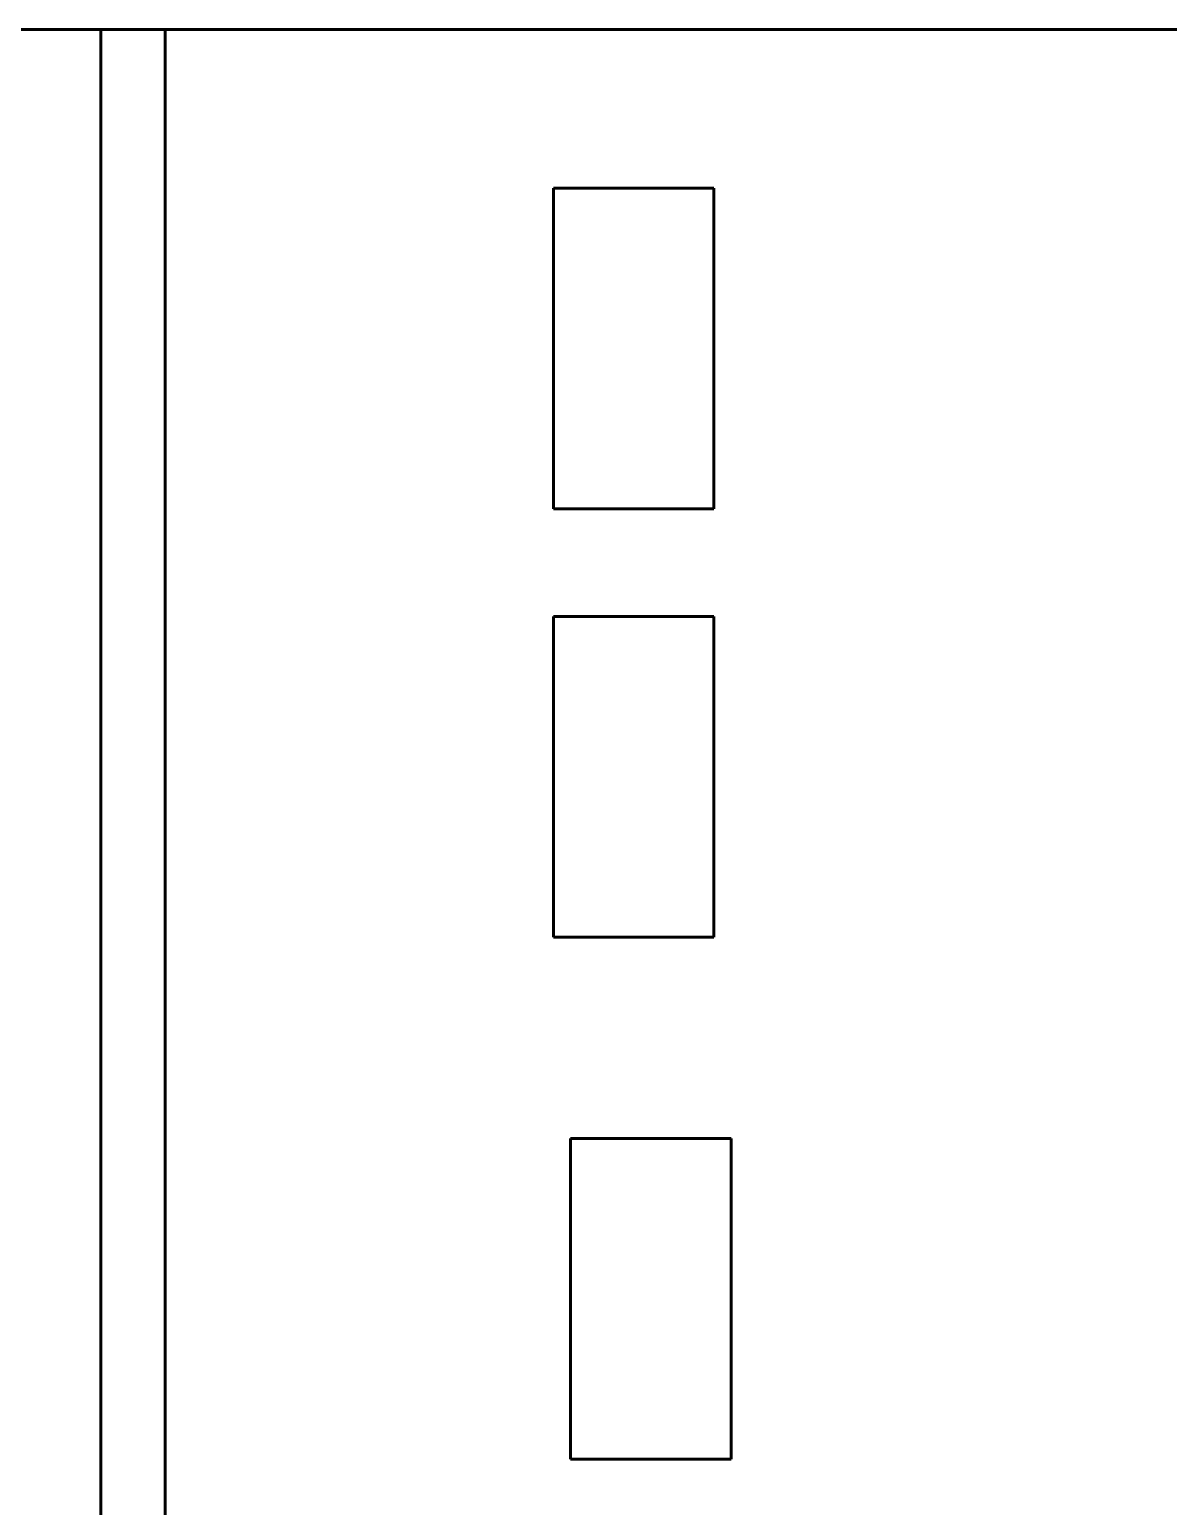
# Model space of a CAD drawing. Extents: x 0 to 297, y 0 to 292.
# Drawn here: x 194.84 to 203.71, y 78.01 to 89.52 of the extents above; entities that cross this region are included whole.
import ezdxf

# ---------------------------------------------------------------- set-up
doc = ezdxf.new("R2010")
doc.units = 0
doc.header["$MEASUREMENT"] = 0
doc.linetypes.add('K5LT_BASIC', pattern=[0])
doc.layers.add('Системный слой', color=7, linetype='Continuous')

# ---------------------------------------------------------------- blocks, each defined once
blk = doc.blocks.new('*U')
at = {"layer": 'Системный слой', "linetype": 'K5LT_BASIC', "lineweight": 60}
for p, q in [((200.171, 88.282), (198.921, 88.282)), ((198.921, 88.282), (198.921, 85.782)), ((200.171, 85.782), (200.171, 88.282)), ((198.921, 85.782), (200.171, 85.782)), ((200.171, 84.943), (198.921, 84.943)), ((198.921, 84.943), (198.921, 82.443)), ((200.171, 82.443), (200.171, 84.943)), ((198.921, 82.443), (200.171, 82.443)), ((200.304, 80.874), (199.054, 80.874)), ((199.054, 80.874), (199.054, 78.374)), ((200.304, 78.374), (200.304, 80.874)), ((199.054, 78.374), (200.304, 78.374))]:
    blk.add_line(p, q, dxfattribs=at)

msp = doc.modelspace()

# ---------------------------------------------------------------- linework, layer by layer
at = {"layer": 'Системный слой', "linetype": 'K5LT_BASIC', "lineweight": 60}
for p, q in [((203.392, 89.519), (179.892, 89.519)), ((251.642, 89.519), (179.892, 89.519)), ((195.392, 69.519), (195.392, 89.519)), ((195.892, 69.519), (195.892, 89.519)), ((195.392, 82.519), (195.392, 69.519)), ((195.892, 69.519), (195.892, 82.519))]:
    msp.add_line(p, q, dxfattribs=at)

# ---------------------------------------------------------------- block references
at = {"layer": 'Системный слой'}
msp.add_blockref('*U', (0, 0), dxfattribs=at)
msp.add_blockref('*U', (0, 0), dxfattribs=at)
msp.add_blockref('*U', (0, 0), dxfattribs=at)
msp.add_blockref('*U', (0, 0), dxfattribs=at)
msp.add_blockref('*U', (0, 0), dxfattribs=at)
msp.add_blockref('*U', (0, 0), dxfattribs=at)
msp.add_blockref('*U', (0, 0), dxfattribs=at)
msp.add_blockref('*U', (0, 0), dxfattribs=at)
msp.add_blockref('*U', (0, 0), dxfattribs=at)
msp.add_blockref('*U', (0, 0), dxfattribs=at)
msp.add_blockref('*U', (0, 0), dxfattribs=at)
msp.add_blockref('*U', (0, 0), dxfattribs=at)
msp.add_blockref('*U', (0, 0), dxfattribs=at)
msp.add_blockref('*U', (0, 0), dxfattribs=at)
msp.add_blockref('*U', (0, 0), dxfattribs=at)
msp.add_blockref('*U', (0, 0), dxfattribs=at)
msp.add_blockref('*U', (0, 0), dxfattribs=at)
msp.add_blockref('*U', (0, 0), dxfattribs=at)
msp.add_blockref('*U', (0, 0), dxfattribs=at)
msp.add_blockref('*U', (0, 0), dxfattribs=at)
msp.add_blockref('*U', (0, 0), dxfattribs=at)
msp.add_blockref('*U', (0, 0), dxfattribs=at)
msp.add_blockref('*U', (0, 0), dxfattribs=at)
msp.add_blockref('*U', (0, 0), dxfattribs=at)
msp.add_blockref('*U', (0, 0), dxfattribs=at)
msp.add_blockref('*U', (0, 0), dxfattribs=at)
msp.add_blockref('*U', (0, 0), dxfattribs=at)
msp.add_blockref('*U', (0, 0), dxfattribs=at)
msp.add_blockref('*U', (0, 0), dxfattribs=at)
msp.add_blockref('*U', (0, 0), dxfattribs=at)
msp.add_blockref('*U', (0, 0), dxfattribs=at)
msp.add_blockref('*U', (0, 0), dxfattribs=at)
msp.add_blockref('*U', (0, 0), dxfattribs=at)
msp.add_blockref('*U', (0, 0), dxfattribs=at)
msp.add_blockref('*U', (0, 0), dxfattribs=at)
msp.add_blockref('*U', (0, 0), dxfattribs=at)
msp.add_blockref('*U', (0, 0), dxfattribs=at)
msp.add_blockref('*U', (0, 0), dxfattribs=at)
msp.add_blockref('*U', (0, 0), dxfattribs=at)
msp.add_blockref('*U', (0, 0), dxfattribs=at)
msp.add_blockref('*U', (0, 0), dxfattribs=at)
msp.add_blockref('*U', (0, 0), dxfattribs=at)
msp.add_blockref('*U', (0, 0), dxfattribs=at)
msp.add_blockref('*U', (0, 0), dxfattribs=at)
msp.add_blockref('*U', (0, 0), dxfattribs=at)
msp.add_blockref('*U', (0, 0), dxfattribs=at)
msp.add_blockref('*U', (0, 0), dxfattribs=at)
msp.add_blockref('*U', (0, 0), dxfattribs=at)
msp.add_blockref('*U', (0, 0), dxfattribs=at)
msp.add_blockref('*U', (0, 0), dxfattribs=at)
msp.add_blockref('*U', (0, 0), dxfattribs=at)
msp.add_blockref('*U', (0, 0), dxfattribs=at)
msp.add_blockref('*U', (0, 0), dxfattribs=at)
msp.add_blockref('*U', (0, 0), dxfattribs=at)
msp.add_blockref('*U', (0, 0), dxfattribs=at)
msp.add_blockref('*U', (0, 0), dxfattribs=at)
msp.add_blockref('*U', (0, 0), dxfattribs=at)
msp.add_blockref('*U', (0, 0), dxfattribs=at)
msp.add_blockref('*U', (0, 0), dxfattribs=at)
msp.add_blockref('*U', (0, 0), dxfattribs=at)
msp.add_blockref('*U', (0, 0), dxfattribs=at)
msp.add_blockref('*U', (0, 0), dxfattribs=at)
msp.add_blockref('*U', (0, 0), dxfattribs=at)
msp.add_blockref('*U', (0, 0), dxfattribs=at)
msp.add_blockref('*U', (0, 0), dxfattribs=at)
msp.add_blockref('*U', (0, 0), dxfattribs=at)
msp.add_blockref('*U', (0, 0), dxfattribs=at)
msp.add_blockref('*U', (0, 0), dxfattribs=at)
msp.add_blockref('*U', (0, 0), dxfattribs=at)
msp.add_blockref('*U', (0, 0), dxfattribs=at)
msp.add_blockref('*U', (0, 0), dxfattribs=at)
msp.add_blockref('*U', (0, 0), dxfattribs=at)
msp.add_blockref('*U', (0, 0), dxfattribs=at)
msp.add_blockref('*U', (0, 0), dxfattribs=at)
msp.add_blockref('*U', (0, 0), dxfattribs=at)
msp.add_blockref('*U', (0, 0), dxfattribs=at)
msp.add_blockref('*U', (0, 0), dxfattribs=at)
msp.add_blockref('*U', (0, 0), dxfattribs=at)
msp.add_blockref('*U', (0, 0), dxfattribs=at)
msp.add_blockref('*U', (0, 0), dxfattribs=at)
msp.add_blockref('*U', (0, 0), dxfattribs=at)
msp.add_blockref('*U', (0, 0), dxfattribs=at)
msp.add_blockref('*U', (0, 0), dxfattribs=at)
msp.add_blockref('*U', (0, 0), dxfattribs=at)
msp.add_blockref('*U', (0, 0), dxfattribs=at)
msp.add_blockref('*U', (0, 0), dxfattribs=at)
msp.add_blockref('*U', (0, 0), dxfattribs=at)
msp.add_blockref('*U', (0, 0), dxfattribs=at)
msp.add_blockref('*U', (0, 0), dxfattribs=at)
msp.add_blockref('*U', (0, 0), dxfattribs=at)
msp.add_blockref('*U', (0, 0), dxfattribs=at)
msp.add_blockref('*U', (0, 0), dxfattribs=at)
msp.add_blockref('*U', (0, 0), dxfattribs=at)
msp.add_blockref('*U', (0, 0), dxfattribs=at)
msp.add_blockref('*U', (0, 0), dxfattribs=at)
msp.add_blockref('*U', (0, 0), dxfattribs=at)
msp.add_blockref('*U', (0, 0), dxfattribs=at)
msp.add_blockref('*U', (0, 0), dxfattribs=at)
msp.add_blockref('*U', (0, 0), dxfattribs=at)
msp.add_blockref('*U', (0, 0), dxfattribs=at)
msp.add_blockref('*U', (0, 0), dxfattribs=at)
msp.add_blockref('*U', (0, 0), dxfattribs=at)
msp.add_blockref('*U', (0, 0), dxfattribs=at)
msp.add_blockref('*U', (0, 0), dxfattribs=at)
msp.add_blockref('*U', (0, 0), dxfattribs=at)
msp.add_blockref('*U', (0, 0), dxfattribs=at)
msp.add_blockref('*U', (0, 0), dxfattribs=at)
msp.add_blockref('*U', (0, 0), dxfattribs=at)
msp.add_blockref('*U', (0, 0), dxfattribs=at)
msp.add_blockref('*U', (0, 0), dxfattribs=at)
msp.add_blockref('*U', (0, 0), dxfattribs=at)
msp.add_blockref('*U', (0, 0), dxfattribs=at)
msp.add_blockref('*U', (0, 0), dxfattribs=at)
msp.add_blockref('*U', (0, 0), dxfattribs=at)
msp.add_blockref('*U', (0, 0), dxfattribs=at)
msp.add_blockref('*U', (0, 0), dxfattribs=at)
msp.add_blockref('*U', (0, 0), dxfattribs=at)
msp.add_blockref('*U', (0, 0), dxfattribs=at)
msp.add_blockref('*U', (0, 0), dxfattribs=at)
msp.add_blockref('*U', (0, 0), dxfattribs=at)
msp.add_blockref('*U', (0, 0), dxfattribs=at)
msp.add_blockref('*U', (0, 0), dxfattribs=at)
msp.add_blockref('*U', (0, 0), dxfattribs=at)
msp.add_blockref('*U', (0, 0), dxfattribs=at)
msp.add_blockref('*U', (0, 0), dxfattribs=at)
msp.add_blockref('*U', (0, 0), dxfattribs=at)
msp.add_blockref('*U', (0, 0), dxfattribs=at)
msp.add_blockref('*U', (0, 0), dxfattribs=at)
msp.add_blockref('*U', (0, 0), dxfattribs=at)
msp.add_blockref('*U', (0, 0), dxfattribs=at)
msp.add_blockref('*U', (0, 0), dxfattribs=at)
msp.add_blockref('*U', (0, 0), dxfattribs=at)
msp.add_blockref('*U', (0, 0), dxfattribs=at)
msp.add_blockref('*U', (0, 0), dxfattribs=at)
msp.add_blockref('*U', (0, 0), dxfattribs=at)
msp.add_blockref('*U', (0, 0), dxfattribs=at)
msp.add_blockref('*U', (0, 0), dxfattribs=at)
msp.add_blockref('*U', (0, 0), dxfattribs=at)
msp.add_blockref('*U', (0, 0), dxfattribs=at)
msp.add_blockref('*U', (0, 0), dxfattribs=at)
msp.add_blockref('*U', (0, 0), dxfattribs=at)
msp.add_blockref('*U', (0, 0), dxfattribs=at)
msp.add_blockref('*U', (0, 0), dxfattribs=at)
msp.add_blockref('*U', (0, 0), dxfattribs=at)
msp.add_blockref('*U', (0, 0), dxfattribs=at)
msp.add_blockref('*U', (0, 0), dxfattribs=at)
msp.add_blockref('*U', (0, 0), dxfattribs=at)
msp.add_blockref('*U', (0, 0), dxfattribs=at)
msp.add_blockref('*U', (0, 0), dxfattribs=at)
msp.add_blockref('*U', (0, 0), dxfattribs=at)
msp.add_blockref('*U', (0, 0), dxfattribs=at)
msp.add_blockref('*U', (0, 0), dxfattribs=at)
msp.add_blockref('*U', (0, 0), dxfattribs=at)
msp.add_blockref('*U', (0, 0), dxfattribs=at)
msp.add_blockref('*U', (0, 0), dxfattribs=at)
msp.add_blockref('*U', (0, 0), dxfattribs=at)
msp.add_blockref('*U', (0, 0), dxfattribs=at)
msp.add_blockref('*U', (0, 0), dxfattribs=at)
msp.add_blockref('*U', (0, 0), dxfattribs=at)
msp.add_blockref('*U', (0, 0), dxfattribs=at)
msp.add_blockref('*U', (0, 0), dxfattribs=at)
msp.add_blockref('*U', (0, 0), dxfattribs=at)
msp.add_blockref('*U', (0, 0), dxfattribs=at)
msp.add_blockref('*U', (0, 0), dxfattribs=at)
msp.add_blockref('*U', (0, 0), dxfattribs=at)
msp.add_blockref('*U', (0, 0), dxfattribs=at)
msp.add_blockref('*U', (0, 0), dxfattribs=at)
msp.add_blockref('*U', (0, 0), dxfattribs=at)
msp.add_blockref('*U', (0, 0), dxfattribs=at)
msp.add_blockref('*U', (0, 0), dxfattribs=at)
msp.add_blockref('*U', (0, 0), dxfattribs=at)
msp.add_blockref('*U', (0, 0), dxfattribs=at)
msp.add_blockref('*U', (0, 0), dxfattribs=at)
msp.add_blockref('*U', (0, 0), dxfattribs=at)
msp.add_blockref('*U', (0, 0), dxfattribs=at)
msp.add_blockref('*U', (0, 0), dxfattribs=at)
msp.add_blockref('*U', (0, 0), dxfattribs=at)
msp.add_blockref('*U', (0, 0), dxfattribs=at)
msp.add_blockref('*U', (0, 0), dxfattribs=at)
msp.add_blockref('*U', (0, 0), dxfattribs=at)
msp.add_blockref('*U', (0, 0), dxfattribs=at)
msp.add_blockref('*U', (0, 0), dxfattribs=at)
msp.add_blockref('*U', (0, 0), dxfattribs=at)
msp.add_blockref('*U', (0, 0), dxfattribs=at)
msp.add_blockref('*U', (0, 0), dxfattribs=at)
msp.add_blockref('*U', (0, 0), dxfattribs=at)
msp.add_blockref('*U', (0, 0), dxfattribs=at)
msp.add_blockref('*U', (0, 0), dxfattribs=at)
msp.add_blockref('*U', (0, 0), dxfattribs=at)
msp.add_blockref('*U', (0, 0), dxfattribs=at)
msp.add_blockref('*U', (0, 0), dxfattribs=at)
msp.add_blockref('*U', (0, 0), dxfattribs=at)
msp.add_blockref('*U', (0, 0), dxfattribs=at)
msp.add_blockref('*U', (0, 0), dxfattribs=at)
msp.add_blockref('*U', (0, 0), dxfattribs=at)
msp.add_blockref('*U', (0, 0), dxfattribs=at)
msp.add_blockref('*U', (0, 0), dxfattribs=at)
msp.add_blockref('*U', (0, 0), dxfattribs=at)
msp.add_blockref('*U', (0, 0), dxfattribs=at)
msp.add_blockref('*U', (0, 0), dxfattribs=at)
msp.add_blockref('*U', (0, 0), dxfattribs=at)
msp.add_blockref('*U', (0, 0), dxfattribs=at)
msp.add_blockref('*U', (0, 0), dxfattribs=at)
msp.add_blockref('*U', (0, 0), dxfattribs=at)
msp.add_blockref('*U', (0, 0), dxfattribs=at)
msp.add_blockref('*U', (0, 0), dxfattribs=at)
msp.add_blockref('*U', (0, 0), dxfattribs=at)
msp.add_blockref('*U', (0, 0), dxfattribs=at)
msp.add_blockref('*U', (0, 0), dxfattribs=at)
msp.add_blockref('*U', (0, 0), dxfattribs=at)
msp.add_blockref('*U', (0, 0), dxfattribs=at)
msp.add_blockref('*U', (0, 0), dxfattribs=at)
msp.add_blockref('*U', (0, 0), dxfattribs=at)
msp.add_blockref('*U', (0, 0), dxfattribs=at)
msp.add_blockref('*U', (0, 0), dxfattribs=at)
msp.add_blockref('*U', (0, 0), dxfattribs=at)
msp.add_blockref('*U', (0, 0), dxfattribs=at)
msp.add_blockref('*U', (0, 0), dxfattribs=at)
msp.add_blockref('*U', (0, 0), dxfattribs=at)
msp.add_blockref('*U', (0, 0), dxfattribs=at)
msp.add_blockref('*U', (0, 0), dxfattribs=at)
msp.add_blockref('*U', (0, 0), dxfattribs=at)
msp.add_blockref('*U', (0, 0), dxfattribs=at)
msp.add_blockref('*U', (0, 0), dxfattribs=at)
msp.add_blockref('*U', (0, 0), dxfattribs=at)
msp.add_blockref('*U', (0, 0), dxfattribs=at)
msp.add_blockref('*U', (0, 0), dxfattribs=at)
msp.add_blockref('*U', (0, 0), dxfattribs=at)
msp.add_blockref('*U', (0, 0), dxfattribs=at)
msp.add_blockref('*U', (0, 0), dxfattribs=at)
msp.add_blockref('*U', (0, 0), dxfattribs=at)
msp.add_blockref('*U', (0, 0), dxfattribs=at)
msp.add_blockref('*U', (0, 0), dxfattribs=at)
msp.add_blockref('*U', (0, 0), dxfattribs=at)
msp.add_blockref('*U', (0, 0), dxfattribs=at)
msp.add_blockref('*U', (0, 0), dxfattribs=at)
msp.add_blockref('*U', (0, 0), dxfattribs=at)
msp.add_blockref('*U', (0, 0), dxfattribs=at)
msp.add_blockref('*U', (0, 0), dxfattribs=at)
msp.add_blockref('*U', (0, 0), dxfattribs=at)
msp.add_blockref('*U', (0, 0), dxfattribs=at)
msp.add_blockref('*U', (0, 0), dxfattribs=at)
msp.add_blockref('*U', (0, 0), dxfattribs=at)
msp.add_blockref('*U', (0, 0), dxfattribs=at)
msp.add_blockref('*U', (0, 0), dxfattribs=at)
msp.add_blockref('*U', (0, 0), dxfattribs=at)
msp.add_blockref('*U', (0, 0), dxfattribs=at)
msp.add_blockref('*U', (0, 0), dxfattribs=at)
msp.add_blockref('*U', (0, 0), dxfattribs=at)
msp.add_blockref('*U', (0, 0), dxfattribs=at)
msp.add_blockref('*U', (0, 0), dxfattribs=at)
msp.add_blockref('*U', (0, 0), dxfattribs=at)
msp.add_blockref('*U', (0, 0), dxfattribs=at)
msp.add_blockref('*U', (0, 0), dxfattribs=at)
msp.add_blockref('*U', (0, 0), dxfattribs=at)
msp.add_blockref('*U', (0, 0), dxfattribs=at)
msp.add_blockref('*U', (0, 0), dxfattribs=at)
msp.add_blockref('*U', (0, 0), dxfattribs=at)
msp.add_blockref('*U', (0, 0), dxfattribs=at)
msp.add_blockref('*U', (0, 0), dxfattribs=at)
msp.add_blockref('*U', (0, 0), dxfattribs=at)
msp.add_blockref('*U', (0, 0), dxfattribs=at)
msp.add_blockref('*U', (0, 0), dxfattribs=at)
msp.add_blockref('*U', (0, 0), dxfattribs=at)
msp.add_blockref('*U', (0, 0), dxfattribs=at)
msp.add_blockref('*U', (0, 0), dxfattribs=at)
msp.add_blockref('*U', (0, 0), dxfattribs=at)
msp.add_blockref('*U', (0, 0), dxfattribs=at)
msp.add_blockref('*U', (0, 0), dxfattribs=at)
msp.add_blockref('*U', (0, 0), dxfattribs=at)
msp.add_blockref('*U', (0, 0), dxfattribs=at)
msp.add_blockref('*U', (0, 0), dxfattribs=at)
msp.add_blockref('*U', (0, 0), dxfattribs=at)
msp.add_blockref('*U', (0, 0), dxfattribs=at)
msp.add_blockref('*U', (0, 0), dxfattribs=at)
msp.add_blockref('*U', (0, 0), dxfattribs=at)
msp.add_blockref('*U', (0, 0), dxfattribs=at)
msp.add_blockref('*U', (0, 0), dxfattribs=at)
msp.add_blockref('*U', (0, 0), dxfattribs=at)
msp.add_blockref('*U', (0, 0), dxfattribs=at)
msp.add_blockref('*U', (0, 0), dxfattribs=at)
msp.add_blockref('*U', (0, 0), dxfattribs=at)
msp.add_blockref('*U', (0, 0), dxfattribs=at)
msp.add_blockref('*U', (0, 0), dxfattribs=at)
msp.add_blockref('*U', (0, 0), dxfattribs=at)
msp.add_blockref('*U', (0, 0), dxfattribs=at)
msp.add_blockref('*U', (0, 0), dxfattribs=at)
msp.add_blockref('*U', (0, 0), dxfattribs=at)
msp.add_blockref('*U', (0, 0), dxfattribs=at)
msp.add_blockref('*U', (0, 0), dxfattribs=at)
msp.add_blockref('*U', (0, 0), dxfattribs=at)
msp.add_blockref('*U', (0, 0), dxfattribs=at)
msp.add_blockref('*U', (0, 0), dxfattribs=at)
msp.add_blockref('*U', (0, 0), dxfattribs=at)
msp.add_blockref('*U', (0, 0), dxfattribs=at)
msp.add_blockref('*U', (0, 0), dxfattribs=at)
msp.add_blockref('*U', (0, 0), dxfattribs=at)
msp.add_blockref('*U', (0, 0), dxfattribs=at)
msp.add_blockref('*U', (0, 0), dxfattribs=at)
msp.add_blockref('*U', (0, 0), dxfattribs=at)
msp.add_blockref('*U', (0, 0), dxfattribs=at)
msp.add_blockref('*U', (0, 0), dxfattribs=at)
msp.add_blockref('*U', (0, 0), dxfattribs=at)
msp.add_blockref('*U', (0, 0), dxfattribs=at)
msp.add_blockref('*U', (0, 0), dxfattribs=at)
msp.add_blockref('*U', (0, 0), dxfattribs=at)
msp.add_blockref('*U', (0, 0), dxfattribs=at)
msp.add_blockref('*U', (0, 0), dxfattribs=at)
msp.add_blockref('*U', (0, 0), dxfattribs=at)
msp.add_blockref('*U', (0, 0), dxfattribs=at)
msp.add_blockref('*U', (0, 0), dxfattribs=at)
msp.add_blockref('*U', (0, 0), dxfattribs=at)
msp.add_blockref('*U', (0, 0), dxfattribs=at)
msp.add_blockref('*U', (0, 0), dxfattribs=at)
msp.add_blockref('*U', (0, 0), dxfattribs=at)
msp.add_blockref('*U', (0, 0), dxfattribs=at)
msp.add_blockref('*U', (0, 0), dxfattribs=at)
msp.add_blockref('*U', (0, 0), dxfattribs=at)
msp.add_blockref('*U', (0, 0), dxfattribs=at)
msp.add_blockref('*U', (0, 0), dxfattribs=at)
msp.add_blockref('*U', (0, 0), dxfattribs=at)
msp.add_blockref('*U', (0, 0), dxfattribs=at)
msp.add_blockref('*U', (0, 0), dxfattribs=at)
msp.add_blockref('*U', (0, 0), dxfattribs=at)
msp.add_blockref('*U', (0, 0), dxfattribs=at)
msp.add_blockref('*U', (0, 0), dxfattribs=at)
msp.add_blockref('*U', (0, 0), dxfattribs=at)
msp.add_blockref('*U', (0, 0), dxfattribs=at)
msp.add_blockref('*U', (0, 0), dxfattribs=at)
msp.add_blockref('*U', (0, 0), dxfattribs=at)
msp.add_blockref('*U', (0, 0), dxfattribs=at)
msp.add_blockref('*U', (0, 0), dxfattribs=at)
msp.add_blockref('*U', (0, 0), dxfattribs=at)
msp.add_blockref('*U', (0, 0), dxfattribs=at)
msp.add_blockref('*U', (0, 0), dxfattribs=at)
msp.add_blockref('*U', (0, 0), dxfattribs=at)
msp.add_blockref('*U', (0, 0), dxfattribs=at)
msp.add_blockref('*U', (0, 0), dxfattribs=at)
msp.add_blockref('*U', (0, 0), dxfattribs=at)
msp.add_blockref('*U', (0, 0), dxfattribs=at)
msp.add_blockref('*U', (0, 0), dxfattribs=at)
msp.add_blockref('*U', (0, 0), dxfattribs=at)
msp.add_blockref('*U', (0, 0), dxfattribs=at)
msp.add_blockref('*U', (0, 0), dxfattribs=at)
msp.add_blockref('*U', (0, 0), dxfattribs=at)
msp.add_blockref('*U', (0, 0), dxfattribs=at)
msp.add_blockref('*U', (0, 0), dxfattribs=at)
msp.add_blockref('*U', (0, 0), dxfattribs=at)
msp.add_blockref('*U', (0, 0), dxfattribs=at)
msp.add_blockref('*U', (0, 0), dxfattribs=at)
msp.add_blockref('*U', (0, 0), dxfattribs=at)
msp.add_blockref('*U', (0, 0), dxfattribs=at)
msp.add_blockref('*U', (0, 0), dxfattribs=at)
msp.add_blockref('*U', (0, 0), dxfattribs=at)
msp.add_blockref('*U', (0, 0), dxfattribs=at)
msp.add_blockref('*U', (0, 0), dxfattribs=at)
msp.add_blockref('*U', (0, 0), dxfattribs=at)
msp.add_blockref('*U', (0, 0), dxfattribs=at)
msp.add_blockref('*U', (0, 0), dxfattribs=at)
msp.add_blockref('*U', (0, 0), dxfattribs=at)
msp.add_blockref('*U', (0, 0), dxfattribs=at)
msp.add_blockref('*U', (0, 0), dxfattribs=at)
msp.add_blockref('*U', (0, 0), dxfattribs=at)
msp.add_blockref('*U', (0, 0), dxfattribs=at)

doc.saveas('drawing.dxf')
